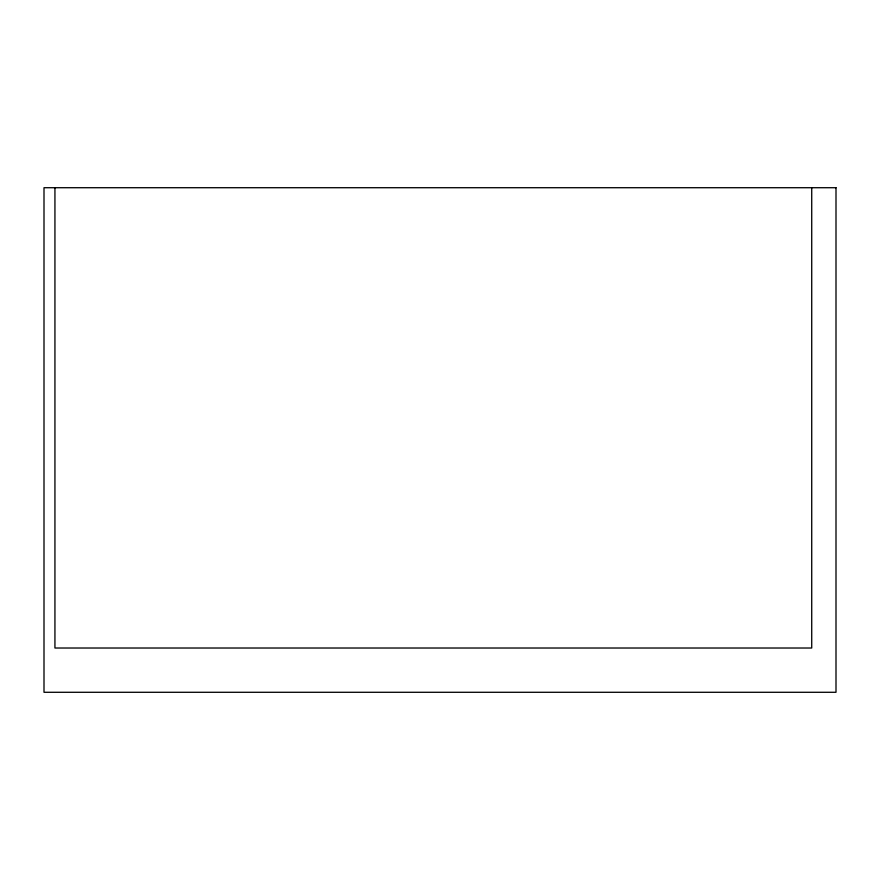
<?xml version="1.0" encoding="UTF-8"?>
<svg xmlns="http://www.w3.org/2000/svg" width="880" height="880" viewBox="0 0 880 880"><rect width="100%" height="100%" fill="white"/><g stroke="black" fill="none" stroke-linecap="round" stroke-linejoin="round"><path stroke-width="1.32" d="M811.723 187.715L811.723 648.021L54.934 648.021L54.934 187.715M836 187.715L44 187.715L44 692.285L836 692.285L836 187.715"/></g></svg>
